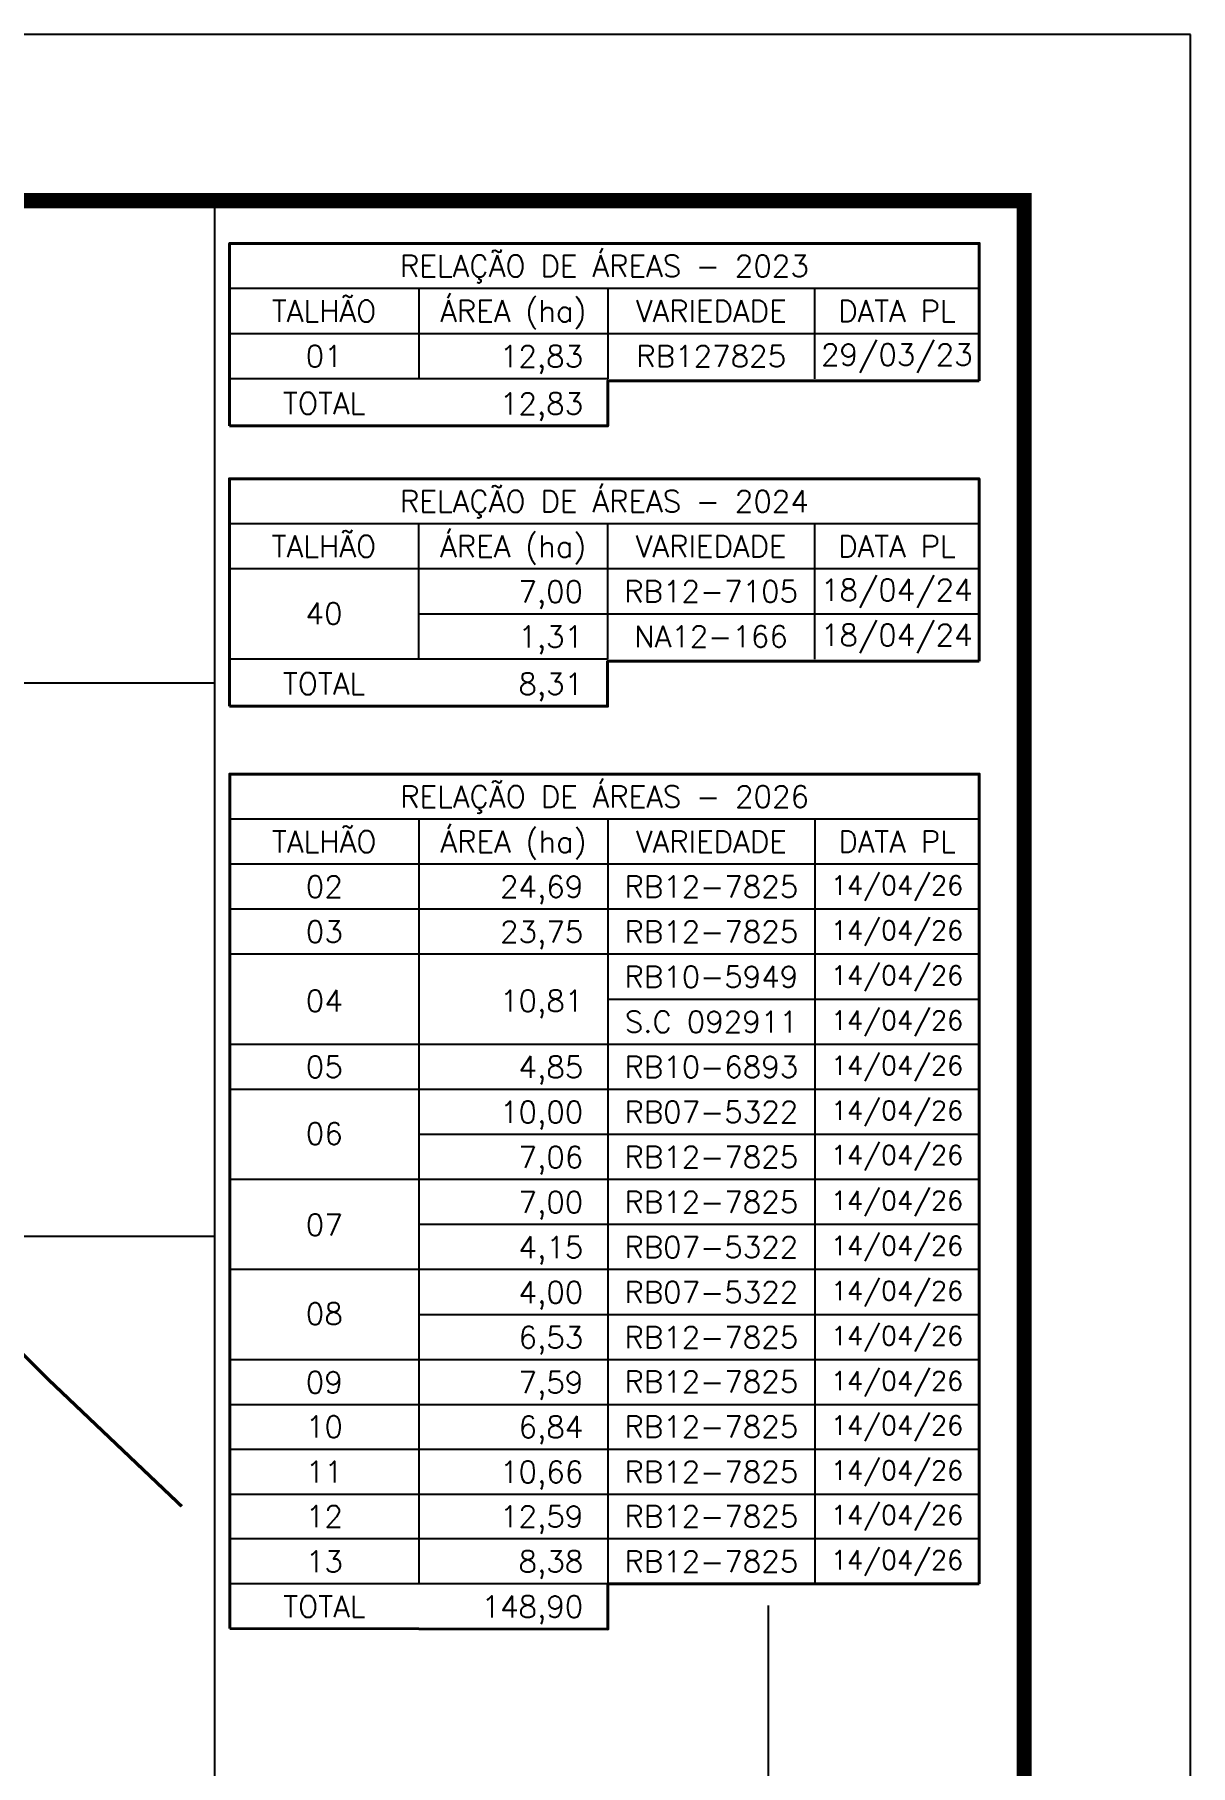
# Model space of a CAD drawing. Extents: x 737026 to 741481, y 7824136 to 7827286.
# Drawn here: x 740437 to 741481, y 7825722 to 7827286 of the extents above; entities that cross this region are included whole.
import ezdxf
from ezdxf.enums import TextEntityAlignment as Align

# ---------------------------------------------------------------- set-up
doc = ezdxf.new("R2010")
doc.units = 0
doc.linetypes.add('LIN0', pattern=[0])
for name, color, linetype in [('ESTRADA', 1, 'Continuous'), ('MALHA', 8, 'Continuous'), ('MARGEM', 5, 'Continuous'), ('QUADRO_DE_AREAS_CANA_2024', 7, 'Continuous'), ('QUADRO_DE_AREAS_CANA_ANTIGA', 7, 'Continuous')]:
    doc.layers.add(name, color=color, linetype=linetype)
doc.styles.add('Simplex', font='simplex.shx')

msp = doc.modelspace()

# ---------------------------------------------------------------- linework, layer by layer
at = {"layer": 'ESTRADA', "const_width": 3}
msp.add_lwpolyline([(740570.3, 7825956), (740447.5, 7826072.8), (740411.4, 7826109), (740396.7, 7826131.4), (740378.1, 7826167.6), (740318.5, 7826308.2), (740252, 7826464.9)], dxfattribs=at)
at = {"layer": 'MALHA', "color": 8}
for points in [[(740600, 7827135.8), (740600, 7825473.9)], [(737811.7, 7826700), (740600, 7826700)], [(739479.5, 7826200), (740600, 7826200)], [(741100, 7825866.5), (741100, 7824859), (741100, 7824590.8)]]:
    msp.add_lwpolyline(points, dxfattribs=at)
at = {"layer": 'MARGEM', "color": 174, "linetype": 'LIN0', "flags": 128}
msp.add_lwpolyline([(741481.3, 7827285.8), (737026.3, 7827285.8), (737026.3, 7824135.8), (741481.3, 7824135.8)], close=True, dxfattribs=at)
at = {"layer": 'MARGEM', "color": 174, "linetype": 'LIN0', "const_width": 13.6, "flags": 128}
msp.add_lwpolyline([(741331.3, 7827135.8), (737176.3, 7827135.8), (737176.3, 7824285.8), (741331.3, 7824285.8)], close=True, dxfattribs=at)
at = {"layer": 'QUADRO_DE_AREAS_CANA_2024', "linetype": 'Continuous'}
msp.add_lwpolyline([(740955, 7826721.6), (740613.4, 7826721.6)], dxfattribs=at)
at = {"layer": 'QUADRO_DE_AREAS_CANA_ANTIGA', "color": 174, "linetype": 'ByBlock', "lineweight": 40}
for points in [[(740613.5, 7826932.2), (740613.5, 7827097.1), (741290.6, 7827097.1), (741290.6, 7826972.9)], [(741290.6, 7826972.9), (740955.1, 7826972.9), (740955.1, 7826932.2), (740613.5, 7826932.2)], [(740613.4, 7826678.9), (740613.4, 7826884.5), (741290.5, 7826884.5), (741290.5, 7826719.6)], [(741290.5, 7826719.6), (740955, 7826719.6), (740955, 7826678.9), (740613.4, 7826678.9)], [(740613.7, 7825845.6), (740613.7, 7826617.7), (741290.7, 7826617.7), (741290.7, 7825885.9)], [(741290.7, 7825885.9), (740955.2, 7825885.9), (740955.2, 7825845.1), (740613.7, 7825845.6)]]:
    msp.add_lwpolyline(points, dxfattribs=at)
at = {"layer": 'QUADRO_DE_AREAS_CANA_ANTIGA', "linetype": 'Continuous'}
for points in [[(741290.6, 7827056.3), (740613.5, 7827056.3)], [(740784.3, 7827056.3), (740784.3, 7826974.9)], [(740955.1, 7827056.3), (740955.1, 7826974.9)], [(741141.9, 7827056.3), (741141.9, 7826974.9)], [(741290.6, 7827015.6), (740613.5, 7827015.6)], [(740955.1, 7826974.9), (740613.5, 7826974.9)], [(741290.5, 7826843.8), (740613.4, 7826843.8)], [(740784.2, 7826843.8), (740784.2, 7826721.6)], [(740955, 7826843.8), (740955, 7826721.6)], [(741141.8, 7826843.8), (741141.8, 7826721.6)], [(741290.5, 7826803), (740613.4, 7826803)], [(741290.5, 7826762.3), (740784.2, 7826762.3)], [(741290.7, 7826577), (740613.7, 7826577)], [(740784.5, 7826577), (740784.5, 7825885.9)], [(740955.2, 7826577), (740955.2, 7825885.9)], [(741142, 7826577), (741142, 7825885.9)], [(741290.7, 7826536.3), (740613.7, 7826536.3)], [(741290.7, 7826495.6), (740613.7, 7826495.6)], [(741290.7, 7826454.9), (740613.7, 7826454.9)], [(741290.7, 7826414.1), (740955.2, 7826414.1)], [(741290.7, 7826373.4), (740613.7, 7826373.4)], [(741290.7, 7826332.7), (740613.7, 7826332.7)], [(741290.7, 7826292), (740784.5, 7826292)], [(741290.7, 7826251.3), (740613.7, 7826251.3)], [(741290.7, 7826210.6), (740784.5, 7826210.6)], [(741290.7, 7826169.9), (740613.7, 7826169.9)], [(741290.7, 7826129.2), (740784.5, 7826129.2)], [(741290.7, 7826088.5), (740613.7, 7826088.5)], [(741290.7, 7826047.7), (740613.7, 7826047.7)], [(741290.7, 7826007.5), (740613.7, 7826007.5)], [(741290.7, 7825966.8), (740613.7, 7825966.8)], [(741290.7, 7825926.6), (740613.7, 7825926.6)], [(740955.2, 7825885.9), (740613.7, 7825885.9)]]:
    msp.add_lwpolyline(points, dxfattribs=at)

# ---------------------------------------------------------------- texts
at = {"layer": 'QUADRO_DE_AREAS_CANA_2024', "linetype": 'Continuous', "style": 'Simplex'}
for s, p in [('7,00', (740932.8, 7826772.8)), ('1,31', (740932.8, 7826732.1))]:
    msp.add_text(s, height=19.5, dxfattribs=at).set_placement(p, align=Align.RIGHT)
for s, p in [('RB12-7105', (741048.4, 7826782.7)), ('18/04/24', (741216.1, 7826784)), ('40', (740698.8, 7826762.8)), ('NA12-166', (741048.4, 7826742)), ('18/04/24', (741216.1, 7826743.3))]:
    msp.add_text(s, height=19.5, dxfattribs=at).set_placement(p, align=Align.MIDDLE_CENTER)
at = {"layer": 'QUADRO_DE_AREAS_CANA_ANTIGA', "linetype": 'Continuous', "style": 'Simplex'}
for s, height, p in [('RELAÇÃO DE ÁREAS - 2023', 19.5, (740952, 7827076.7)), ('TALHÃO', 19.5, (740698.9, 7827036)), ('ÁREA (ha)', 19.5, (740869.7, 7827036)), ('VARIEDADE', 19.5, (741048.5, 7827036)), ('DATA PL', 19.5, (741216.2, 7827036)), ('29/03/23', 19.5, (741216.2, 7826996.6)), ('01', 19.5, (740698.9, 7826995.3)), ('RB127825', 19.5, (741048.5, 7826995.3)), ('TOTAL', 19.5, (740698.9, 7826952.6)), ('RELAÇÃO DE ÁREAS - 2024', 19.5, (740952, 7826864.1)), ('TALHÃO', 19.5, (740698.8, 7826823.4)), ('ÁREA (ha)', 19.5, (740869.6, 7826823.4)), ('VARIEDADE', 19.5, (741048.4, 7826823.4)), ('DATA PL', 19.5, (741216.2, 7826823.4)), ('TOTAL', 19.5, (740698.8, 7826699.3)), ('RELAÇÃO DE ÁREAS - 2026', 19.5, (740952.2, 7826597.3)), ('TALHÃO', 19.5, (740699.1, 7826556.6)), ('ÁREA (ha)', 19.5, (740869.9, 7826556.6)), ('VARIEDADE', 19.5, (741048.6, 7826556.6)), ('DATA PL', 19.5, (741216.4, 7826556.6)), ('02', 19.5, (740699.1, 7826515.9)), ('RB12-7825', 19.5, (741048.6, 7826515.9)), ('14/04/26', 17, (741216.4, 7826517.2)), ('03', 19.5, (740699.1, 7826475.2)), ('RB12-7825', 19.5, (741048.6, 7826475.2)), ('14/04/26', 17, (741216.4, 7826476.5)), ('14/04/26', 17, (741216.4, 7826435.8)), ('RB10-5949', 19.5, (741048.6, 7826434.5)), ('04', 19.5, (740699.1, 7826412.8)), ('S.C 092911', 19.5, (741048.6, 7826393.8)), ('14/04/26', 17, (741216.4, 7826395.1)), ('14/04/26', 17, (741216.4, 7826354.4)), ('05', 19.5, (740699.1, 7826353.1)), ('RB10-6893', 19.5, (741048.6, 7826353.1)), ('RB07-5322', 19.5, (741048.6, 7826312.4)), ('14/04/26', 17, (741216.4, 7826313.7)), ('06', 19.5, (740699.1, 7826292.8)), ('RB12-7825', 19.5, (741048.6, 7826271.7)), ('14/04/26', 17, (741216.4, 7826273.5)), ('14/04/26', 17, (741216.4, 7826273.5)), ('14/04/26', 17, (741216.4, 7826232.3)), ('RB12-7825', 19.5, (741048.6, 7826230.9)), ('07', 19.5, (740699.1, 7826210.4)), ('RB07-5322', 19.5, (741048.6, 7826190.2)), ('14/04/26', 17, (741216.4, 7826191.6)), ('RB07-5322', 19.5, (741048.6, 7826149.5)), ('14/04/26', 17, (741216.4, 7826150.8)), ('08', 19.5, (740699.1, 7826130)), ('RB12-7825', 19.5, (741048.6, 7826108.8)), ('14/04/26', 17, (741216.4, 7826110.1)), ('09', 19.5, (740699.1, 7826068.1)), ('RB12-7825', 19.5, (741048.6, 7826068.6)), ('14/04/26', 17, (741216.4, 7826069.4)), ('14/04/26', 17, (741216.4, 7826029.2)), ('10', 19.5, (740699.1, 7826027.9)), ('RB12-7825', 19.5, (741048.6, 7826027.9)), ('11', 19.5, (740699.1, 7825987.2)), ('RB12-7825', 19.5, (741048.6, 7825987.2)), ('14/04/26', 17, (741216.4, 7825988.5)), ('14/04/26', 17, (741216.4, 7825948.2)), ('12', 19.5, (740699.1, 7825946.9)), ('RB12-7825', 19.5, (741048.6, 7825946.9)), ('13', 19.5, (740699.1, 7825906.2)), ('RB12-7825', 19.5, (741048.6, 7825906.2)), ('14/04/26', 17, (741216.4, 7825907.5)), ('TOTAL', 19.5, (740699.1, 7825865.5))]:
    msp.add_text(s, height=height, dxfattribs=at).set_placement(p, align=Align.MIDDLE_CENTER)
for s, p in [('12,83', (740932.9, 7826985.4)), ('12,83', (740932.9, 7826942.7)), ('8,31', (740932.8, 7826689.4)), ('24,69', (740933, 7826506.1)), ('23,75', (740933, 7826465.4)), ('10,81', (740933, 7826403)), ('4,85', (740933, 7826343.2)), ('10,00', (740933, 7826302.5)), ('7,06', (740933, 7826261.8)), ('7,00', (740933, 7826221.1)), ('4,15', (740933, 7826180.4)), ('4,00', (740933, 7826139.7)), ('6,53', (740933, 7826099)), ('7,59', (740933, 7826058.2)), ('6,84', (740933, 7826018)), ('10,66', (740933, 7825977.3)), ('12,59', (740933, 7825937.1)), ('8,38', (740933, 7825896.4)), ('148,90', (740933, 7825855.6))]:
    msp.add_text(s, height=19.5, dxfattribs=at).set_placement(p, align=Align.RIGHT)

doc.saveas('drawing.dxf')
